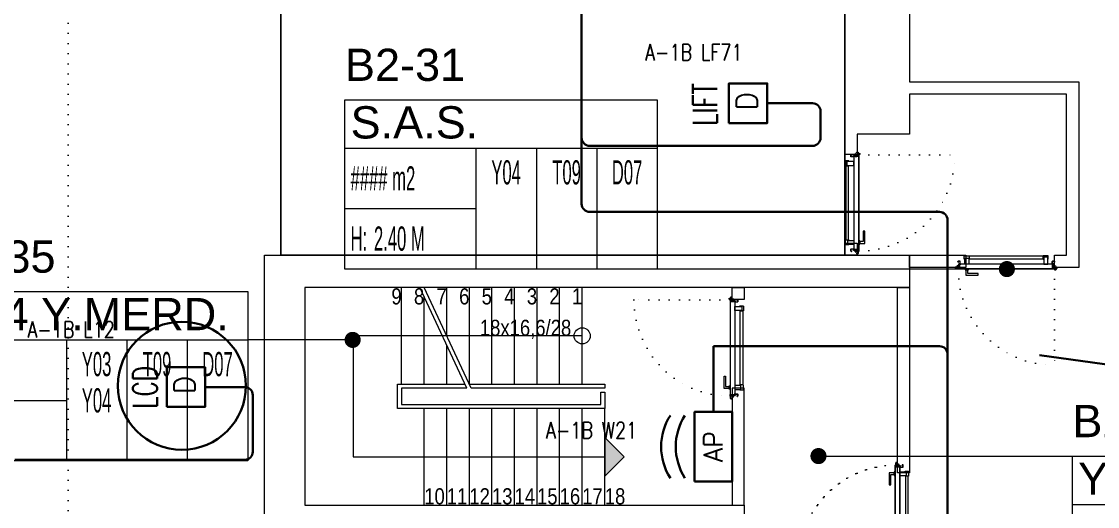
# Model space of a CAD drawing. Header units: metres. Extents: x -13621 to 152406, y -16073 to 22221.
# Drawn here: x 8118 to 9453, y 2168 to 2770 of the extents above; entities that cross this region are included whole.
import ezdxf
from ezdxf.enums import TextEntityAlignment as Align

# ---------------------------------------------------------------- set-up
doc = ezdxf.new("R2010")
doc.units = ezdxf.units.M
doc.header["$LTSCALE"] = 100
doc.header["$MEASUREMENT"] = 0
doc.linetypes.add('DOT2', pattern=[0.125, 0, -0.125])
doc.linetypes.add('HIDDEN', pattern=[0.375, 0.25, -0.125])
doc.layers.get('0').update_dxf_attribs({"color": 9, "lineweight": 9})
for name, color, linetype, lineweight in [('00', 9, 'Continuous', 9), ('01', 9, 'Continuous', 9), ('06D', 9, 'Continuous', 9), ('10', 9, 'Continuous', 9), ('14', 9, 'Continuous', 9), ('19', 9, 'Continuous', 9), ('20', 9, 'DOT2', 9), ('21', 9, 'Continuous', 9), ('21_mahal200', 9, 'Continuous', 9), ('30H', 8, 'Continuous', 9), ('Data  Tavan', 170, 'Continuous', 30), ('E-ACCESS POINT (KABLOSUZ ERİŞİM İÇİN)', 7, 'Continuous', 30), ('E-DAHİLİ DOME KAMERA', 7, 'Continuous', 30), ('E-DAHİLİ KAMERA', 7, 'Continuous', 30), ('E-DATA LCD EKRAN', 7, 'Continuous', 30), ('E-DATA LIFT PRIZI', 7, 'Continuous', 30), ('E-DATA PRİZİ (RJ45)', 7, 'Continuous', 30), ('E-YAZI', 7, 'Continuous', 30)]:
    doc.layers.add(name, color=color, linetype=linetype, lineweight=lineweight)
doc.styles.add('Arial', font='arial.ttf', dxfattribs={"height": 2.5})
doc.styles.add('E-YAZI', font='txttw.shx')
doc.styles.add('MuuM_TEXT-STANDART', font='ARIALN.TTF')
doc.dimstyles.new('MuuM_DIM200', dxfattribs={"dimscale": 20, "dimtxt": 2, "dimasz": 1, "dimexe": 1, "dimexo": 1, "dimgap": 1, "dimtad": 1, "dimdec": 1, "dimrnd": 0.5, "dimdsep": 46, "dimtxsty": 'MuuM_TEXT-STANDART', "dimblk": 'ARCHTICK', "dimcen": 0, "dimdle": 0.15, "dimclrd": 256, "dimclre": 256, "dimclrt": 256, "dimadec": 0, "dimazin": 0, "dimtfac": 5, "dimtdec": 1, "dimtix": 1, "dimtmove": 2, "dimatfit": 3, "dimldrblk": 'DOT', "dimfxl": 3, "dimfxlon": 1, "dimtolj": 1, "dimlwd": -1, "dimlwe": -1, "dimarcsym": 0})

# ---------------------------------------------------------------- blocks, each defined once
blk = doc.blocks.new('E-DATA LCD EKRAN')
at = {"layer": 'E-DATA PRİZİ (RJ45)', "color": 1}
blk.add_line((0, 0), (0, 42), dxfattribs=at)
blk.add_lwpolyline([(-24.6, 89.6), (24.6, 89.6), (24.6, 42), (-24.6, 42)], close=True, dxfattribs=at)
blk.add_circle((1.6, 70.7), 79.4, dxfattribs=at)
at = {"layer": 'E-DATA PRİZİ (RJ45)', "color": 1, "style": 'E-YAZI'}
blk.add_text('D', height=25.6, dxfattribs=at).set_placement((-8.8, 54.6))
at = {"layer": 'E-YAZI', "color": 1, "style": 'E-YAZI', "width": 0.7}
blk.add_text('LCD', height=30, dxfattribs=at).set_placement((-27, 101.6))
blk = doc.blocks.new('*U215')
at = {"layer": 'E-ACCESS POINT (KABLOSUZ ERİŞİM İÇİN)', "color": 4}
blk.add_lwpolyline([(-2.395, 3.237), (2.395, 3.237), (2.395, 0.647), (-2.395, 0.647)], close=True, dxfattribs=at)
at = {"layer": 'E-ACCESS POINT (KABLOSUZ ERİŞİM İÇİN)', "color": 3}
for centre in [(0, 1.555), (0, 0.549)]:
    blk.add_arc(centre, 3.988, 57.1828, 122.8172, dxfattribs=at)
at = {"layer": 'E-ACCESS POINT (KABLOSUZ ERİŞİM İÇİN)', "color": 3, "style": 'E-YAZI'}
blk.add_text('AP', height=1.28, dxfattribs=at).set_placement((-1.054, 1.311))
blk = doc.blocks.new('E-DATA LIFT PRIZI')
at = {"layer": 'E-DATA LIFT PRIZI', "color": 2}
blk.add_line((0, 0), (0, 42), dxfattribs=at)
blk.add_lwpolyline([(-24.6, 89.6), (24.6, 89.6), (24.6, 42), (-24.6, 42)], close=True, dxfattribs=at)
at = {"layer": 'E-DATA LIFT PRIZI', "color": 2, "style": 'E-YAZI', "width": 0.7}
blk.add_text('LIFT', height=30, dxfattribs=at).set_placement((-28, 104.2))
at = {"layer": 'E-DATA LIFT PRIZI', "color": 2, "style": 'E-YAZI'}
blk.add_text('D', height=25.6, dxfattribs=at).set_placement((-8.8, 54.6))
blk = doc.blocks.new('100_DAHİLİ DOME KAMERA')
at = {"layer": 'E-DAHİLİ DOME KAMERA', "color": 4}
for p, q in [((-1.936, 0.715), (-1.936, -0.689)), ((0.82, 0.715), (-1.936, 0.715)), ((0.82, -0.689), (0.82, 0.715)), ((0.82, 0.294), (2.131, 0.668)), ((2.131, 0.668), (2.131, -0.643)), ((0.82, -0.268), (2.131, -0.643)), ((-1.936, -0.689), (0.82, -0.689))]:
    blk.add_line(p, q, dxfattribs=at)
at = {"layer": 'E-DAHİLİ DOME KAMERA', "color": 4, "linetype": 'Continuous'}
blk.add_circle((0, 0), 2.566, dxfattribs=at)
at = {"layer": 'E-DAHİLİ KAMERA', "color": 4}
for q in [(13.416, 6.264), (13.416, -6.264)]:
    blk.add_line((2.566, 0), q, dxfattribs=at)
blk = doc.blocks.new('2.bod.sitatik')
at = {"layer": '01'}
blk.add_lwpolyline([(8420, -6500), (8420, -6500), (8420, -6460), (8420, -6150), (9220, -6150), (9220, -6190), (8470, -6190), (8470, -6460), (9015, -6460), (9015, -6545), (9220, -6545), (9220, -6585), (8975, -6585), (8975, -6500), (8470, -6500), (8470, -6585), (8420, -6585), (8420, -6500)], dxfattribs=at)
blk = doc.blocks.new('p-işyeri')
at = {"color": 0, "const_width": 2}
blk.add_lwpolyline([(200, 0), (200, 700), (-200, 700), (-200, 0)], close=True, dxfattribs=at)
blk = doc.blocks.new('*U19')
at = {"ltscale": 15}
for p, q in [((-25, 1), (-26, 0)), ((-25, -1), (-26, 0)), ((-23, 1), (-25, 1)), ((-23, 1), (-23, -2)), ((-21, -3), (-18, 3)), ((-21, -3), (-18, 3)), ((-20, -3), (-17, 3)), ((-20, -3), (-16, 3)), ((-18, -3), (-15, 3)), ((-18, -3), (-15, 3)), ((-18, 1), (-18, 2)), ((-17, -3), (-14, 3)), ((-17, -3), (-13, 3)), ((-17, 1), (-17, 2)), ((-15, -3), (-12, 3)), ((-15, -3), (-12, 3)), ((-15, 1), (-15, 2)), ((-14, -3), (-11, 3)), ((-14, -3), (-10, 3)), ((-14, 1), (-14, 2)), ((-12, -3), (-9, 3)), ((-12, -3), (-9, 3)), ((-12, 1), (-12, 2)), ((-11, -3), (-8, 3)), ((-11, -3), (-7, 3)), ((-11, 1), (-11, 2)), ((-9, -3), (-6, 3)), ((-9, -3), (-6, 3)), ((-9, 1), (-9, 2)), ((-8, -3), (-4, 3)), ((-8, -3), (-5, 3)), ((-8, 1), (-8, 2)), ((-6, -3), (-3, 3)), ((-6, -3), (-3, 3)), ((-6, 1), (-6, 2)), ((-5, -3), (-1, 3)), ((-5, -3), (-2, 3)), ((-5, 1), (-5, 2)), ((-3, 1), (-3, 2)), ((0, 4), (-2, 1)), ((-2, 1), (-2, 2)), ((0, 0), (-1, 0)), ((-25, -1), (-23, -2)), ((-9, -2), (-23, -2)), ((-21, -3), (-21, -2)), ((-20, -3), (-19, -2)), ((-20, -2), (-19, -2)), ((-19, -2), (-18, -2)), ((-18, -3), (-18, -2)), ((-17, -3), (-16, -2)), ((-17, -2), (-16, -2)), ((-16, -2), (-15, -2)), ((-15, -3), (-15, -2)), ((-14, -3), (-13, -2)), ((-14, -2), (-13, -2)), ((-13, -2), (-12, -2)), ((-12, -3), (-12, -2)), ((-11, -3), (-10, -2)), ((-11, -2), (-10, -2)), ((-10, -2), (-9, -2)), ((-9, -3), (-9, -2)), ((-8, -2), (-7, -2)), ((-8, -3), (-7, -2)), ((-7, -2), (-6, -2)), ((-6, -3), (-6, -2)), ((-5, -2), (-4, -2)), ((-5, -3), (-4, -2)), ((-4, -2), (-2, -2)), ((0, -4), (-2, -2)), ((0, 0), (-1, 0))]:
    blk.add_line(p, q, dxfattribs=at)
for p, q in [((-7, 1), (-23, 1)), ((-17, 1), (-19, 1)), ((-16, 1), (-17, 1)), ((-14, 1), (-16, 1)), ((-13, 1), (-14, 1)), ((-11, 1), (-13, 1)), ((-10, 1), (-11, 1)), ((-8, 1), (-10, 1)), ((-7, 1), (-8, 1)), ((-5, 1), (-7, 1)), ((-4, 1), (-5, 1)), ((-2, 1), (-4, 1)), ((-2, 1), (-2, 1)), ((0, 0), (0, 4)), ((-2, -2), (-2, -2)), ((0, 0), (0, -4))]:
    blk.add_line(p, q)
for centre, radius, start, end in [((-26, 4), 3.92, 274.361, 322.1025), ((-26, -4), 3.92, 37.8975, 85.639), ((-18, 3), 0.0971, 330.3204, 150.3204), ((-17, 3), 0.0971, 330.3204, 150.3204), ((-15, 3), 0.0971, 330.3204, 150.3204), ((-14, 3), 0.0971, 330.3204, 150.3204), ((-12, 3), 0.0971, 330.3204, 150.3204), ((-11, 3), 0.0971, 330.3204, 150.3204), ((-9, 3), 0.0971, 330.3204, 150.3204), ((-8, 3), 0.0971, 330.3204, 150.3204), ((-6, 3), 0.0971, 330.3204, 150.3204), ((-5, 3), 0.0971, 330.3204, 150.3204), ((-3, 3), 0.0971, 330.3204, 150.3204), ((-2, 3), 0.0971, 330.3204, 150.3204), ((-1, 0), 0.486, 90, 270), ((0, 4), 0.25, 0, 150.0864), ((-21, -3), 0.0971, 150.3204, 330.3204), ((-20, -3), 0.0971, 150.3204, 330.3204), ((-18, -3), 0.0971, 150.3204, 330.3204), ((-17, -3), 0.0971, 150.3204, 330.3204), ((-15, -3), 0.0971, 150.3204, 330.3204), ((-14, -3), 0.0971, 150.3204, 330.3204), ((-12, -3), 0.0971, 150.3204, 330.3204), ((-11, -3), 0.0971, 150.3204, 330.3204), ((-9, -3), 0.0971, 150.3204, 330.3204), ((-8, -3), 0.0971, 150.3204, 330.3204), ((-6, -3), 0.0971, 150.3204, 330.3204), ((-5, -3), 0.0971, 150.3204, 330.3204), ((0, -4), 0.25, 209.9136, 0)]:
    blk.add_arc(centre, radius, start, end, dxfattribs=at)
blk = doc.blocks.new('conta')
at = {"ltscale": 10}
for p, q in [((-2649.9, 5345.5), (-2649.8, 5345.6)), ((-2649.9, 5344.5), (-2649.8, 5344.3)), ((-2649.8, 5344.3), (-2649.7, 5344.3)), ((-2649.7, 5345.4), (-2649.3, 5345.4)), ((-2649.2, 5345.4), (-2649.1, 5345.5)), ((-2649, 5344), (-2648.8, 5343.8)), ((-2648.9, 5344.1), (-2648.7, 5343.9)), ((-2648.8, 5345.1), (-2648.6, 5345.3)), ((-2648.8, 5344.9), (-2648.6, 5345.2)), ((-2648.7, 5343.8), (-2648.7, 5343.8)), ((-2648.6, 5345.3), (-2648.6, 5345.3))]:
    blk.add_line(p, q, dxfattribs=at)
for centre, radius, start, end in [((-2649.8, 5345.5), 0.05, 140.6345, 188.9372), ((-2653, 5345), 3.19, 350.4674, 8.9372), ((-2649.9, 5344.5), 0.02, 170.4674, 213.7451), ((-2649.7, 5345.6), 0.0696, 22.2428, 159.258), ((-2650.9, 5345), 1.24, 340.3382, 16.7772), ((-2649.7, 5344.6), 0.03, 160.3382, 273.2666), ((-2649.7, 5345.4), 0.03, 90, 196.7772), ((-2649.6, 5341.5), 3.01, 80.4362, 93.2666), ((-2649.3, 5345.5), 0.05, 270, 303.0062), ((-2649.2, 5344.1), 0.231, 353.9571, 81.9004), ((-2649.1, 5345.5), 0.03, 4.7972, 123.0062), ((-2649.1, 5344.5), 0.03, 260.4362, 338.7066), ((-2651.2, 5344.8), 2.33, 7.5897, 18.7951), ((-2649, 5345.6), 0.05, 18.7951, 42.1429), ((-2650.2, 5345), 1.27, 338.7066, 23.0418), ((-2648.9, 5344.1), 0.1, 173.9571, 217.2653), ((-2648.8, 5345.1), 0.05, 187.5897, 322.7347), ((-2658.2, 5345.2), 9.36, 353.6857, 357.8537), ((-2648.8, 5344.2), 0.1, 173.6857, 217.2653), ((-2648.8, 5344.8), 0.05, 142.7347, 180.2669), ((-2648.7, 5343.8), 0.05, 217.2653, 307.2653), ((-2648.7, 5343.8), 0.05, 307.2653, 37.2653), ((-2648.6, 5345.3), 0.05, 52.7347, 142.7347), ((-2648.6, 5345.3), 0.05, 322.7347, 52.7347)]:
    blk.add_arc(centre, radius, start, end, dxfattribs=at)
for points, knots in [([(-2649, 5345.6), (-2649, 5345.6), (-2649.1, 5345.7), (-2649.2, 5345.4), (-2649.3, 5345.7), (-2649.4, 5345.5), (-2649.5, 5345.7), (-2649.6, 5345.5), (-2649.7, 5345.6), (-2649.7, 5345.6)], [0.0086373, 0.0086373, 0.0086373, 0.0086373, 0.1097304, 0.3133405, 0.4430081, 0.5658764, 0.7165186, 0.8527974, 0.9648495, 0.9648495, 0.9648495, 0.9648495]), ([(-2649.7, 5344.3), (-2649.7, 5344.3), (-2649.7, 5344.5), (-2649.6, 5344.3), (-2649.3, 5344.4), (-2649.2, 5344.4), (-2649.2, 5344.4)], [0, 0, 0, 0, 0.1008757, 0.3841126, 0.5436166, 0.6906785, 0.6906785, 0.6906785, 0.6906785])]:
    blk.add_open_spline(points, degree=3, knots=knots, dxfattribs=at)
blk = doc.blocks.new('p-yn_sackasa')
at = {"layer": '10', "linetype": 'Continuous'}
for p, q in [((-2.2, 0), (-2.2, -0.2)), ((0, 6.9), (0, 6.2)), ((0, 6.2), (0, 6.9)), ((0.1, 6.9), (0.1, 6.2)), ((0.2, 6.9), (0.2, 6.2)), ((2.7, 7.2), (0.3, 7.2)), ((2.7, 7.2), (0.3, 7.2)), ((2.7, 7), (0.3, 7)), ((0.3, 7), (2.7, 7)), ((0.3, 6.1), (0.8, 6.1)), ((0.7, 6), (0.3, 6)), ((0.3, 5.9), (0.7, 5.9)), ((0.8, 5.9), (0.3, 5.9)), ((0.7, 5.9), (0.7, 6)), ((0.7, -0.7), (0.7, 2.3)), ((0.7, -0.7), (0.7, 2.3)), ((0.8, 5.9), (0.8, 6.1)), ((0.8, -0.7), (0.8, 2.3)), ((0.8, -0.7), (0.8, 2.3)), ((0.9, 2.3), (1, 2.3)), ((0.9, 2.3), (0.9, 2.3)), ((1, 2.5), (1, 2.4)), ((1, 2.5), (1, 2.5)), ((1.1, 2.5), (1.1, 3.7)), ((1.1, 2.5), (1.1, 3.7)), ((1.3, 3.7), (1.3, 2.5)), ((1.3, 2.5), (1.3, 3.7)), ((2.5, 4), (1.4, 4)), ((1.4, 4), (2.5, 4)), ((1.4, 3.8), (2.5, 3.8)), ((2.5, 3.8), (1.4, 3.8)), ((2.5, 3.4), (2.6, 3.7)), ((2.6, 3.7), (2.5, 3.4)), ((2.7, 3.6), (2.6, 3.3)), ((2.7, 3.6), (2.6, 3.3)), ((2.8, 3.3), (2.8, 6.9)), ((2.8, 3.3), (2.8, 6.9)), ((2.9, 3.3), (2.9, 6.9)), ((2.9, 3.3), (2.9, 6.9)), ((-2.9, -1.7), (-2.9, -0.3)), ((-2.9, -0.3), (-2.9, -1.7)), ((-2.8, -0.3), (-2.8, -1.7)), ((-2.8, -0.3), (-2.8, -1.7)), ((-2.2, 0), (-2.7, 0)), ((-2.2, 0), (-2.7, 0)), ((-2.2, -0.1), (-2.7, -0.1)), ((-2.2, -0.2), (-2.7, -0.2)), ((1, -1.8), (-2.7, -1.8)), ((1, -1.9), (-2.7, -1.9)), ((-2.7, -2), (1, -2)), ((1, -2), (-2.7, -2)), ((-2.2, -0.1), (-2.2, 0)), ((0.9, -0.8), (1, -0.8)), ((0.9, -0.8), (0.9, -0.8)), ((1, -0.9), (1, -0.9)), ((1, -0.9), (1, -0.9)), ((1.1, -1), (1.1, -1.7)), ((1.1, -1), (1.1, -1.7)), ((1.3, -1), (1.3, -1.7)), ((1.3, -1), (1.3, -1.7))]:
    blk.add_line(p, q, dxfattribs=at)
for points in [[(0.1, 2.1), (0.7, 2.1), (0.7, -0.5), (0.1, -0.5)], [(0.1, 2.1), (0.4, 2.1), (0.4, -0.5), (0.1, -0.5)]]:
    blk.add_lwpolyline(points, close=True, dxfattribs=at)
for centre, radius, start, end in [((0.3, 6.9), 0.249, 90, 180), ((0.3, 6.9), 0.261, 90, 180), ((0.3, 6.2), 0.249, 181.345, 271.3502), ((0.3, 6.2), 0.261, 180, 270), ((0.3, 6.9), 0.122, 90, 180), ((0.3, 6.2), 0.122, 180, 270), ((0.3, 6.9), 0.11, 90, 180), ((0.3, 6.2), 0.11, 180, 270), ((0.9, 2.3), 0.206, 63.2169, 180), ((0.9, 2.3), 0.219, 63.2153, 180), ((0.9, 2.3), 0.0801, 63.215, 180), ((0.9, 2.3), 0.0674, 63.2144, 180), ((1, 2.5), 0.219, 243.2148, 0), ((1, 2.5), 0.0801, 243.2203, 0), ((1, 2.5), 0.206, 243.2197, 0), ((1, 2.5), 0.0674, 243.2129, 0), ((1.4, 3.7), 0.24, 90, 180), ((1.4, 3.7), 0.253, 90, 180), ((1.4, 3.7), 0.114, 90, 180), ((1.4, 3.7), 0.101, 90, 180), ((2.5, 3.7), 0.249, 342.8613, 90), ((2.5, 3.7), 0.261, 342.8602, 90), ((2.5, 3.7), 0.122, 342.8607, 90), ((2.5, 3.7), 0.11, 342.8621, 90), ((2.7, 3.3), 0.232, 162.8601, 0), ((2.7, 3.3), 0.219, 162.8613, 0), ((2.7, 3.3), 0.0927, 162.8605, 0), ((2.7, 3.3), 0.0801, 162.8624, 0), ((2.7, 6.9), 0.249, 0, 90), ((2.7, 6.9), 0.261, 0, 90), ((2.7, 6.9), 0.122, 0, 90), ((2.7, 6.9), 0.11, 0, 90), ((-2.7, -0.3), 0.24, 90, 180), ((-2.7, -0.3), 0.253, 90, 180), ((-2.7, -1.7), 0.24, 180, 270), ((-2.7, -1.7), 0.253, 180, 270), ((-2.7, -0.3), 0.114, 90, 180), ((-2.7, -0.3), 0.101, 90, 180), ((-2.7, -1.7), 0.114, 180, 270), ((-2.7, -1.7), 0.101, 180, 270), ((0.9, -0.7), 0.206, 180, 296.7851), ((0.9, -0.7), 0.219, 180, 296.785), ((0.9, -0.7), 0.0674, 180, 180.5245), ((0.9, -0.7), 0.0801, 180, 296.785), ((0.9, -0.7), 0.0674, 180, 296.7871), ((1, -1), 0.219, 0, 116.7854), ((1, -1), 0.206, 0, 116.7836), ((1, -1), 0.0801, 0, 116.7811), ((1, -1), 0.0674, 0, 116.7871), ((1, -1.7), 0.114, 270, 0), ((1, -1.7), 0.24, 270, 0), ((1, -1.7), 0.101, 270, 0), ((1, -1.7), 0.253, 270, 0)]:
    blk.add_arc(centre, radius, start, end, dxfattribs=at)
at = {"layer": '10', "xscale": 0.0842696629213483, "yscale": 0.0842696629213483, "zscale": 0.0842696629213483}
blk.add_blockref('*U19', (1, 1.3), dxfattribs=at)
at = {"layer": '14', "xscale": -0.7887640449438696, "yscale": 0.7887640449438696, "zscale": 0.7887640449438204, "rotation": 90}
blk.add_blockref('conta', (4217.8, -2086.4), dxfattribs=at)
blk = doc.blocks.new('*U401')
at = {"layer": '06D'}
for points in [[(8.5, 9.6), (7.9, 9.6), (7.9, 13.6, -0.414214), (8.2, 13.9), (13.7, 13.9, -0.414214), (14.1, 13.6), (14.1, 9.6), (13.5, 9.6)], [(111.5, 9.6), (112.1, 9.6), (112.1, 13.6, 0.414214), (111.7, 13.9), (106.2, 13.9, 0.414214), (105.9, 13.6), (105.9, 9.6), (106.5, 9.6)]]:
    blk.add_lwpolyline(points, format="xyb", dxfattribs=at)
for points in [[(8.5, 10.9), (13.5, 10.9), (13.5, 3.4), (8.5, 3.4)], [(105.9, 13.3), (14.1, 13.3), (14.1, 10.2), (105.9, 10.2)], [(111.5, 12.1), (106.5, 12.1), (106.5, 3.4), (111.5, 3.4)]]:
    blk.add_lwpolyline(points, close=True, dxfattribs=at)
for points in [[(8.8, -2.6), (8.8, -3.8), (13.2, -3.8), (13.2, -2.6), (8.8, -2.6)], [(9.9, -3.8), (9.9, -10.1), (24.9, -10.1), (24.9, -8.2), (12.1, -8.2), (12.1, -8.2), (12.1, -3.8), (9.9, -3.8)]]:
    blk.add_lwpolyline(points, dxfattribs=at)
at = {"layer": '10', "ltscale": 10}
for p, q in [((1, 0.7), (2, 1.3)), ((1, 0.7), (2, 1.3)), ((2, 0.3), (1, 0.3)), ((2, 0.3), (1, 0.3)), ((2, 0.1), (1, 0.1)), ((2, 0.1), (1, 0.1)), ((2, 1.8), (2, 1.3)), ((2.3, 1.8), (2, 1.8)), ((2, 1.8), (2, 1.3)), ((2.3, 1.8), (2, 1.8)), ((2, 1.3), (2, -0.2)), ((2, 1.3), (2, -0.2)), ((2.3, -2.2), (2.3, 3.3)), ((2.3, 1.3), (2.3, 1.8)), ((2.3, 1.3), (2.3, 1.8)), ((2.3, -0.2), (2.3, 1.3)), ((2.3, -0.2), (2.3, 1.3)), ((117.6, 3.4), (2.4, 3.4)), ((2.4, -2.3), (2.4, 3.2)), ((117.5, 3.3), (2.5, 3.3)), ((117.5, -2.3), (117.5, 3.2)), ((117.7, -2.2), (117.7, 3.3)), ((117.7, 1.8), (117.7, 0.3)), ((118, 1.8), (117.7, 1.8)), ((117.7, 0.3), (117.7, -0.2)), ((118, 0.3), (118, 1.8)), ((118, 1.5), (119, 1.5)), ((118, 1.3), (119, 1.3)), ((119, 0.9), (118, 0.3)), ((118, -0.2), (118, 0.3)), ((0.3, -2.5), (0.3, -2.3)), ((0.4, -2.2), (2.2, -2.2)), ((0.4, -2.4), (0.4, -2.4)), ((119.6, -2.6), (0.4, -2.6)), ((119.5, -2.4), (0.5, -2.4)), ((0.5, -2.4), (2.3, -2.4)), ((2, -0.2), (2.3, -0.2)), ((2, -0.2), (2.3, -0.2)), ((119.5, -2.4), (117.6, -2.4)), ((117.7, -0.2), (118, -0.2)), ((119.6, -2.2), (117.7, -2.2)), ((119.5, -2.4), (119.5, -2.4)), ((119.7, -2.5), (119.7, -2.3)), ((120.8, -2), (120.8, -2.4)), ((120.8, -2), (120.8, -2.4)), ((121.1, -2), (121.1, -2.4)), ((121.1, -2), (121.1, -2.4)), ((121.2, -2.2), (121.1, -2.2)), ((121.2, -2.2), (121.1, -2.2)), ((121.2, -2.2), (121.2, -2.3)), ((121.2, -2.2), (121.2, -2.3)), ((121.6, -2.7), (121.7, -2.6)), ((121.6, -2.7), (121.7, -2.6))]:
    blk.add_line(p, q, dxfattribs=at)
blk.add_circle((120.9, -3.3), 0.843, dxfattribs=at)
blk.add_circle((120.9, -3.3), 0.843, dxfattribs=at)
for centre, radius, start, end in [((2.4, 3.3), 0.141, 104.9271, 165.0729), ((117.5, 3.2), 0.05, 0, 90), ((117.6, 3.3), 0.1, 0, 90), ((0.4, -2.3), 0.1, 90, 180), ((0.4, -2.5), 0.1, 180, 270), ((0.5, -2.4), 0.005, 180, 270), ((0.5, -2.4), 0.005, 90, 180), ((2.2, -2.2), 0.05, 270, 0), ((2.3, -2.3), 0.1, 270, 0), ((117.6, -2.3), 0.1, 180, 270), ((117.7, -2.2), 0.05, 180, 270), ((119.5, -2.4), 0.005, 270, 360), ((119.5, -2.4), 0.005, 0, 90), ((119.6, -2.3), 0.1, 0, 90), ((119.6, -2.5), 0.1, 270, 0), ((120.4, -2.3), 0.302, 285.5524, 60.0315), ((120.4, -2.3), 0.302, 285.5524, 60.0315), ((120.4, -2.3), 0.428, 336.352, 37.621), ((120.4, -2.3), 0.428, 336.352, 37.621), ((120.9, -3.3), 1.01, 39.4092, 74.2861), ((120.9, -3.3), 1.01, 39.4092, 74.2861)]:
    blk.add_arc(centre, radius, start, end, dxfattribs=at)
at = {"layer": '20'}
blk.add_lwpolyline([(119.7, -2.4), (119.7, -121.8, -0.414214), (0.3, -2.4, 1)], format="xyb", dxfattribs=at)
blk.add_blockref('p-yn_sackasa', (0, 0))
at = {"xscale": -1}
blk.add_blockref('p-yn_sackasa', (120, 0), dxfattribs=at)
blk = doc.blocks.new('*U378')
at = {"layer": '06D'}
for points in [[(8.8, 3.5), (8.8, 4.8), (13.2, 4.8), (13.2, 3.5), (8.8, 3.5)], [(9.9, 4.8), (9.9, 11), (24.9, 11), (24.9, 9.1), (12.1, 9.1), (12.1, 9.1), (12.1, 4.8), (9.9, 4.8)]]:
    blk.add_lwpolyline(points, dxfattribs=at)
for points in [[(8.5, -8.6), (7.9, -8.6), (7.9, -12.6, 0.414214), (8.2, -13), (13.7, -13, 0.414214), (14.1, -12.6), (14.1, -8.6), (13.5, -8.6)], [(111.5, -8.6), (112.1, -8.6), (112.1, -12.6, -0.414214), (111.7, -13), (106.2, -13, -0.414214), (105.9, -12.6), (105.9, -8.6), (106.5, -8.6)]]:
    blk.add_lwpolyline(points, format="xyb", dxfattribs=at)
for points in [[(8.5, -10), (13.5, -10), (13.5, -2.5), (8.5, -2.5)], [(105.9, -12.4), (14.1, -12.4), (14.1, -9.2), (105.9, -9.2)], [(111.5, -11.1), (106.5, -11.1), (106.5, -2.5), (111.5, -2.5)]]:
    blk.add_lwpolyline(points, close=True, dxfattribs=at)
at = {"layer": '10', "ltscale": 10}
for p, q in [((0.3, 3.4), (0.3, 3.3)), ((119.6, 3.5), (0.4, 3.5)), ((0.4, 3.4), (0.4, 3.3)), ((0.4, 3.2), (2.2, 3.2)), ((119.5, 3.4), (0.5, 3.4)), ((0.5, 3.3), (2.3, 3.3)), ((2, 0.9), (1, 0.9)), ((2, 0.9), (1, 0.9)), ((2, 0.7), (1, 0.7)), ((2, 0.7), (1, 0.7)), ((1, 0.3), (2, -0.4)), ((1, 0.3), (2, -0.4)), ((2, -0.4), (2, 1.1)), ((2, 1.1), (2.3, 1.1)), ((2, -0.4), (2, 1.1)), ((2, 1.1), (2.3, 1.1)), ((2.3, 3.1), (2.3, -2.4)), ((2.3, 1.1), (2.3, -0.4)), ((2.3, 1.1), (2.3, -0.4)), ((2.4, 3.2), (2.4, -2.3)), ((117.5, 3.2), (117.5, -2.3)), ((119.5, 3.3), (117.6, 3.3)), ((119.6, 3.2), (117.7, 3.2)), ((117.7, 3.1), (117.7, -2.4)), ((117.7, 1.1), (118, 1.1)), ((117.7, 0.7), (117.7, 1.1)), ((117.7, -0.8), (117.7, 0.7)), ((118, 1.1), (118, 0.7)), ((118, 0.7), (118, -0.8)), ((119, 0), (118, 0.7)), ((119.5, 3.4), (119.5, 3.3)), ((119.7, 3.4), (119.7, 3.3)), ((120.8, 3), (120.8, 3.4)), ((120.8, 3), (120.8, 3.4)), ((121.1, 3), (121.1, 3.4)), ((121.1, 3), (121.1, 3.4)), ((121.2, 3.1), (121.1, 3.1)), ((121.2, 3.1), (121.1, 3.1)), ((121.2, 3.1), (121.2, 3.2)), ((121.2, 3.1), (121.2, 3.2)), ((121.6, 3.7), (121.7, 3.6)), ((121.6, 3.7), (121.7, 3.6)), ((2, -0.8), (2, -0.4)), ((2, -0.8), (2, -0.4)), ((2.3, -0.8), (2, -0.8)), ((2.3, -0.8), (2, -0.8)), ((2.3, -0.4), (2.3, -0.8)), ((2.3, -0.4), (2.3, -0.8)), ((117.6, -2.5), (2.4, -2.5)), ((117.5, -2.3), (2.5, -2.3)), ((118, -0.8), (117.7, -0.8)), ((118, -0.4), (119, -0.4)), ((118, -0.6), (119, -0.6))]:
    blk.add_line(p, q, dxfattribs=at)
blk.add_circle((120.9, 4.2), 0.843, dxfattribs=at)
blk.add_circle((120.9, 4.2), 0.843, dxfattribs=at)
for centre, radius, start, end in [((0.4, 3.4), 0.1, 90, 180), ((0.4, 3.3), 0.1, 180, 270), ((0.5, 3.4), 0.005, 90, 180), ((0.5, 3.3), 0.005, 180, 270), ((2.2, 3.1), 0.05, 0, 90), ((2.3, 3.2), 0.1, 0, 90), ((117.6, 3.2), 0.1, 90, 180), ((117.7, 3.1), 0.05, 90, 180), ((119.5, 3.4), 0.005, 0, 90), ((119.5, 3.3), 0.005, 270, 0), ((119.6, 3.4), 0.1, 0, 90), ((119.6, 3.3), 0.1, 270, 0), ((120.4, 3.2), 0.302, 299.9685, 74.4476), ((120.4, 3.2), 0.302, 299.9685, 74.4476), ((120.4, 3.2), 0.428, 322.379, 23.648), ((120.4, 3.2), 0.428, 322.379, 23.648), ((120.9, 4.2), 1.01, 285.7139, 320.5908), ((120.9, 4.2), 1.01, 285.7139, 320.5908), ((2.4, -2.3), 0.141, 194.9271, 255.0729), ((117.5, -2.3), 0.05, 270, 0), ((117.6, -2.4), 0.1, 270, 0)]:
    blk.add_arc(centre, radius, start, end, dxfattribs=at)
at = {"layer": '20'}
blk.add_lwpolyline([(119.7, 3.4), (119.7, 122.8, 0.414214), (0.3, 3.4, -1)], format="xyb", dxfattribs=at)
at = {"xscale": -1, "rotation": 180}
blk.add_blockref('p-yn_sackasa', (0, 1), dxfattribs=at)
at = {"rotation": 180}
blk.add_blockref('p-yn_sackasa', (120, 1), dxfattribs=at)
blk = doc.blocks.new('*U403')
at = {"layer": '06D'}
for points in [[(110.1, 4.8), (110.1, 11), (95.1, 11), (95.1, 9.1), (107.9, 9.1), (107.9, 9.1), (107.9, 4.8), (110.1, 4.8)], [(111.2, 3.5), (111.2, 4.8), (106.8, 4.8), (106.8, 3.5), (111.2, 3.5)]]:
    blk.add_lwpolyline(points, dxfattribs=at)
for points in [[(8.5, -8.6), (7.9, -8.6), (7.9, -12.6, 0.414214), (8.2, -13), (13.7, -13, 0.414214), (14.1, -12.6), (14.1, -8.6), (13.5, -8.6)], [(111.5, -8.6), (112.1, -8.6), (112.1, -12.6, -0.414214), (111.7, -13), (106.2, -13, -0.414214), (105.9, -12.6), (105.9, -8.6), (106.5, -8.6)]]:
    blk.add_lwpolyline(points, format="xyb", dxfattribs=at)
for points in [[(8.5, -11.1), (13.5, -11.1), (13.5, -2.5), (8.5, -2.5)], [(14.1, -12.4), (105.9, -12.4), (105.9, -9.2), (14.1, -9.2)], [(111.5, -10), (106.5, -10), (106.5, -2.5), (111.5, -2.5)]]:
    blk.add_lwpolyline(points, close=True, dxfattribs=at)
at = {"layer": '10', "ltscale": 10}
for p, q in [((-1.6, 3.7), (-1.7, 3.6)), ((-1.6, 3.7), (-1.7, 3.6)), ((-1.2, 3.1), (-1.2, 3.2)), ((-1.2, 3.1), (-1.2, 3.2)), ((-1.2, 3.1), (-1.1, 3.1)), ((-1.2, 3.1), (-1.1, 3.1)), ((-1.1, 3), (-1.1, 3.4)), ((-1.1, 3), (-1.1, 3.4)), ((-0.8, 3), (-0.8, 3.4)), ((-0.8, 3), (-0.8, 3.4)), ((0.3, 3.4), (0.3, 3.3)), ((0.4, 3.5), (119.6, 3.5)), ((0.4, 3.4), (0.4, 3.3)), ((0.4, 3.2), (2.2, 3.2)), ((0.5, 3.4), (119.5, 3.4)), ((0.5, 3.3), (2.3, 3.3)), ((1, 0), (2, 0.7)), ((2, 1.1), (2, 0.7)), ((2.3, 1.1), (2, 1.1)), ((2, 0.7), (2, -0.8)), ((2.3, 3.1), (2.3, -2.4)), ((2.3, 0.7), (2.3, 1.1)), ((2.3, -0.8), (2.3, 0.7)), ((2.4, 3.2), (2.4, -2.3)), ((117.5, 3.2), (117.5, -2.3)), ((119.5, 3.3), (117.6, 3.3)), ((119.6, 3.2), (117.7, 3.2)), ((117.7, 3.1), (117.7, -2.4)), ((117.7, 1.1), (117.7, -0.4)), ((118, 1.1), (117.7, 1.1)), ((117.7, 1.1), (117.7, -0.4)), ((118, 1.1), (117.7, 1.1)), ((118, -0.4), (118, 1.1)), ((118, -0.4), (118, 1.1)), ((118, 0.9), (119, 0.9)), ((118, 0.9), (119, 0.9)), ((118, 0.7), (119, 0.7)), ((118, 0.7), (119, 0.7)), ((119, 0.3), (118, -0.4)), ((119, 0.3), (118, -0.4)), ((119.5, 3.4), (119.5, 3.3)), ((119.7, 3.4), (119.7, 3.3)), ((2, -0.4), (1, -0.4)), ((2, -0.6), (1, -0.6)), ((2, -0.8), (2.3, -0.8)), ((2.4, -2.5), (117.6, -2.5)), ((2.5, -2.3), (117.5, -2.3)), ((117.7, -0.4), (117.7, -0.8)), ((117.7, -0.4), (117.7, -0.8)), ((117.7, -0.8), (118, -0.8)), ((117.7, -0.8), (118, -0.8)), ((118, -0.8), (118, -0.4)), ((118, -0.8), (118, -0.4))]:
    blk.add_line(p, q, dxfattribs=at)
blk.add_circle((-0.9, 4.2), 0.843, dxfattribs=at)
blk.add_circle((-0.9, 4.2), 0.843, dxfattribs=at)
for centre, radius, start, end in [((-0.9, 4.2), 1.01, 219.4092, 254.2861), ((-0.9, 4.2), 1.01, 219.4092, 254.2861), ((-0.4, 3.2), 0.428, 156.352, 217.621), ((-0.4, 3.2), 0.428, 156.352, 217.621), ((-0.4, 3.2), 0.302, 105.5524, 240.0315), ((-0.4, 3.2), 0.302, 105.5524, 240.0315), ((0.4, 3.4), 0.1, 90, 180), ((0.4, 3.3), 0.1, 180, 270), ((0.5, 3.4), 0.005, 90, 180), ((0.5, 3.3), 0.005, 180, 270), ((2.2, 3.1), 0.05, 0, 90), ((2.3, 3.2), 0.1, 0, 90), ((117.6, 3.2), 0.1, 90, 180), ((117.7, 3.1), 0.05, 90, 180), ((119.5, 3.4), 0.005, 0, 90), ((119.5, 3.3), 0.005, 270, 0), ((119.6, 3.4), 0.1, 0, 90), ((119.6, 3.3), 0.1, 270, 0), ((2.4, -2.4), 0.1, 180, 270), ((2.5, -2.3), 0.05, 180, 270), ((117.6, -2.3), 0.141, 284.9271, 345.0729)]:
    blk.add_arc(centre, radius, start, end, dxfattribs=at)
at = {"layer": '20'}
blk.add_lwpolyline([(0.3, 3.4), (0.3, 122.8, -0.414214), (119.7, 3.4, 1)], format="xyb", dxfattribs=at)
at = {"xscale": -1, "rotation": 180}
blk.add_blockref('p-yn_sackasa', (0, 1), dxfattribs=at)
at = {"rotation": 180}
blk.add_blockref('p-yn_sackasa', (120, 1), dxfattribs=at)
blk = doc.blocks.new('p-M01-M02_merdiven-1050')
at = {"layer": '19'}
h = blk.add_hatch(color=256, dxfattribs=at)
h.dxf.hatch_style = 1
edge = h.paths.add_edge_path()
edge.add_arc((210, -344), 10, 270, 630)
h = blk.add_hatch(color=256, dxfattribs=at)
h.dxf.hatch_style = 1
h.paths.add_polyline_path([(84, -372), (36, -372), (60, -396)])
at = {"layer": '19', "linetype": 'Continuous'}
for points in [[(210, -344), (210, -120), (210, -60), (60, -60), (60, -372)], [(145, -200.7), (145, -120), (125, -120), (125, -120), (125, -367), (140, -367), (140, -372), (120, -372), (120, -367), (120, -115), (120, -115), (150, -115), (150, -198.4)], [(150, -120), (270, -120)], [(145, -200.7), (270, -142.4)], [(0, -148), (120, -148)], [(145, -206.3), (270, -148)], [(150, -148), (258, -148)], [(0, -176), (120, -176)], [(150, -176), (198, -176)], [(210, -176), (270, -176)], [(0, -204), (120, -204)], [(150, -204), (270, -204)], [(0, -232), (120, -232)], [(150, -232), (270, -232)], [(0, -260), (120, -260)], [(150, -260), (270, -260)], [(0, -288), (120, -288)], [(150, -288), (270, -288)], [(0, -316), (120, -316)], [(150, -316), (270, -316)], [(0, -344), (120, -344)], [(150, -344), (270, -344)], [(0, -372), (120, -372)]]:
    blk.add_lwpolyline(points, dxfattribs=at)
at = {"layer": '19'}
for points in [[(145, -206.3), (270, -148)], [(150, -204), (150, -372), (150, -372), (145, -372), (145, -372), (145, -206.3)]]:
    blk.add_lwpolyline(points, dxfattribs=at)
blk.add_lwpolyline([(84, -372), (36, -372), (60, -396)], close=True, dxfattribs=at)
blk.add_circle((210, -344), 10, dxfattribs=at)
blk = doc.blocks.new('p-m04 formül2a')
at = {"layer": '21', "style": 'MuuM_TEXT-STANDART'}
for s, p in [('9', (120, 249)), ('8', (148, 249)), ('7', (176, 249)), ('6', (204, 249)), ('5', (232, 249)), ('4', (260, 249)), ('3', (288, 249)), ('2', (316, 249)), ('1', (344, 249)), ('18x16,6/28', (330.4, 210))]:
    blk.add_text(s, height=20, dxfattribs=at).set_placement(p, align=Align.RIGHT)
for s, p in [('10', (148, 1)), ('11', (176, 1)), ('12', (204, 1)), ('13', (232, 1)), ('14', (260, 1)), ('15', (288, 1)), ('16', (316, 1)), ('17', (344, 1)), ('18', (372, 1))]:
    blk.add_text(s, height=20, dxfattribs=at).set_placement(p)
blk = doc.blocks.new('*U405')
at = {"layer": '06D'}
for points in [[(8.5, 9.6), (7.9, 9.6), (7.9, 13.6, -0.414214), (8.2, 13.9), (13.7, 13.9, -0.414214), (14.1, 13.6), (14.1, 9.6), (13.5, 9.6)], [(111.5, 9.6), (112.1, 9.6), (112.1, 13.6, 0.414214), (111.7, 13.9), (106.2, 13.9, 0.414214), (105.9, 13.6), (105.9, 9.6), (106.5, 9.6)]]:
    blk.add_lwpolyline(points, format="xyb", dxfattribs=at)
for points in [[(8.5, 10.9), (13.5, 10.9), (13.5, 3.4), (8.5, 3.4)], [(105.9, 13.3), (14.1, 13.3), (14.1, 10.2), (105.9, 10.2)], [(111.5, 12.1), (106.5, 12.1), (106.5, 3.4), (111.5, 3.4)]]:
    blk.add_lwpolyline(points, close=True, dxfattribs=at)
for points in [[(8.8, -2.6), (8.8, -3.8), (13.2, -3.8), (13.2, -2.6), (8.8, -2.6)], [(9.9, -3.8), (9.9, -10.1), (24.9, -10.1), (24.9, -8.2), (12.1, -8.2), (12.1, -8.2), (12.1, -3.8), (9.9, -3.8)]]:
    blk.add_lwpolyline(points, dxfattribs=at)
at = {"layer": '10', "ltscale": 10}
for p, q in [((1, 0.7), (2, 1.3)), ((1, 0.7), (2, 1.3)), ((2, 0.3), (1, 0.3)), ((2, 0.3), (1, 0.3)), ((2, 0.1), (1, 0.1)), ((2, 0.1), (1, 0.1)), ((2, 1.8), (2, 1.3)), ((2.3, 1.8), (2, 1.8)), ((2, 1.8), (2, 1.3)), ((2.3, 1.8), (2, 1.8)), ((2, 1.3), (2, -0.2)), ((2, 1.3), (2, -0.2)), ((2.3, -2.2), (2.3, 3.3)), ((2.3, 1.3), (2.3, 1.8)), ((2.3, 1.3), (2.3, 1.8)), ((2.3, -0.2), (2.3, 1.3)), ((2.3, -0.2), (2.3, 1.3)), ((117.6, 3.4), (2.4, 3.4)), ((2.4, -2.3), (2.4, 3.2)), ((117.5, 3.3), (2.5, 3.3)), ((117.5, -2.3), (117.5, 3.2)), ((117.7, -2.2), (117.7, 3.3)), ((117.7, 1.8), (117.7, 0.3)), ((118, 1.8), (117.7, 1.8)), ((117.7, 0.3), (117.7, -0.2)), ((118, 0.3), (118, 1.8)), ((118, 1.5), (119, 1.5)), ((118, 1.3), (119, 1.3)), ((119, 0.9), (118, 0.3)), ((118, -0.2), (118, 0.3)), ((0.3, -2.5), (0.3, -2.3)), ((0.4, -2.2), (2.2, -2.2)), ((0.4, -2.4), (0.4, -2.4)), ((119.6, -2.6), (0.4, -2.6)), ((119.5, -2.4), (0.5, -2.4)), ((0.5, -2.4), (2.3, -2.4)), ((2, -0.2), (2.3, -0.2)), ((2, -0.2), (2.3, -0.2)), ((119.5, -2.4), (117.6, -2.4)), ((117.7, -0.2), (118, -0.2)), ((119.6, -2.2), (117.7, -2.2)), ((119.5, -2.4), (119.5, -2.4)), ((119.7, -2.5), (119.7, -2.3)), ((120.8, -2), (120.8, -2.4)), ((120.8, -2), (120.8, -2.4)), ((121.1, -2), (121.1, -2.4)), ((121.1, -2), (121.1, -2.4)), ((121.2, -2.2), (121.1, -2.2)), ((121.2, -2.2), (121.1, -2.2)), ((121.2, -2.2), (121.2, -2.3)), ((121.2, -2.2), (121.2, -2.3)), ((121.6, -2.7), (121.7, -2.6)), ((121.6, -2.7), (121.7, -2.6))]:
    blk.add_line(p, q, dxfattribs=at)
blk.add_circle((120.9, -3.3), 0.843, dxfattribs=at)
blk.add_circle((120.9, -3.3), 0.843, dxfattribs=at)
for centre, radius, start, end in [((2.4, 3.3), 0.141, 104.9271, 165.0729), ((117.5, 3.2), 0.05, 0, 90), ((117.6, 3.3), 0.1, 0, 90), ((0.4, -2.3), 0.1, 90, 180), ((0.4, -2.5), 0.1, 180, 270), ((0.5, -2.4), 0.005, 180, 270), ((0.5, -2.4), 0.005, 90, 180), ((2.2, -2.2), 0.05, 270, 0), ((2.3, -2.3), 0.1, 270, 0), ((117.6, -2.3), 0.1, 180, 270), ((117.7, -2.2), 0.05, 180, 270), ((119.5, -2.4), 0.005, 270, 360), ((119.5, -2.4), 0.005, 0, 90), ((119.6, -2.3), 0.1, 0, 90), ((119.6, -2.5), 0.1, 270, 0), ((120.4, -2.3), 0.302, 285.5524, 60.0315), ((120.4, -2.3), 0.302, 285.5524, 60.0315), ((120.4, -2.3), 0.428, 336.352, 37.621), ((120.4, -2.3), 0.428, 336.352, 37.621), ((120.9, -3.3), 1.01, 39.4092, 74.2861), ((120.9, -3.3), 1.01, 39.4092, 74.2861)]:
    blk.add_arc(centre, radius, start, end, dxfattribs=at)
at = {"layer": '20'}
blk.add_lwpolyline([(119.7, -2.4), (119.7, -121.8, -0.414214), (0.3, -2.4, 1)], format="xyb", dxfattribs=at)
blk.add_blockref('p-yn_sackasa', (0, 0))
at = {"xscale": -1}
blk.add_blockref('p-yn_sackasa', (120, 0), dxfattribs=at)
blk = doc.blocks.new('_ArchTick')
at = {"color": 0, "linetype": 'ByBlock', "const_width": 0.15}
blk.add_lwpolyline([(-0.5, -0.5), (0.5, 0.5)], dxfattribs=at)
blk = doc.blocks.new('_Dot')
at = {"color": 0, "linetype": 'ByBlock', "lineweight": -2}
blk.add_line((-0.5, 0), (-1, 0), dxfattribs=at)
at = {"color": 0, "linetype": 'ByBlock', "const_width": 0.5}
blk.add_lwpolyline([(-0.25, 0, 1), (0.25, 0, 1)], format="xyb", close=True, dxfattribs=at)
blk = doc.blocks.new('0_roomno2')
blk.add_lwpolyline([(19.375, -10.5), (0, -10.5), (0, 0), (19.375, 0)], close=True)
for points in [[(0, -3), (19.375, -3)], [(8.125, -3), (8.125, -10.5)], [(11.875, -3), (11.875, -10.5)], [(15.625, -3), (15.625, -10.5)], [(0, -6.75), (8.125, -6.75)]]:
    blk.add_lwpolyline(points)
at = {"style": 'MuuM_TEXT-STANDART', "width": 0.6}
blk.add_text('H:', height=1.5, dxfattribs=at).set_placement((0.35, -8.608), align=Align.MIDDLE_LEFT)
at = {"style": 'Arial'}
blk.add_attdef('ODANO', (0, 1.17), '', height=2, dxfattribs=at)
blk.add_attdef('MEKANADI', text='', height=2, dxfattribs=at).set_placement((0.35, -3), align=Align.BOTTOM_LEFT)
at = {"style": 'MuuM_TEXT-STANDART', "width": 0.6}
for tag, p in [('YER01', (10, -4.5)), ('TAVAN01', (13.75, -4.5)), ('DUVAR01', (17.5, -4.5)), ('YER02', (10, -6.75)), ('TAVAN02', (13.75, -6.75)), ('DUVAR02', (17.5, -6.75)), ('YER03', (10, -9)), ('TAVAN03', (13.75, -9)), ('DUVAR03', (17.5, -9))]:
    blk.add_attdef(tag, text='', height=1.5, dxfattribs=at).set_placement(p, align=Align.MIDDLE_CENTER)
for tag, p in [('M2', (0.35, -4.875)), ('TEMIZTAVANYUKSEKLIGI', (1.8, -8.608))]:
    blk.add_attdef(tag, text='', height=1.5, dxfattribs=at).set_placement(p, align=Align.MIDDLE_LEFT)
blk = doc.blocks.new('2.bod.Mimari')
at = {"layer": '00'}
for points in [[(9155, -6000), (9155, -6025), (9140, -6025), (9140, -6015), (9140, -5430), (9220, -5430), (9220, -5935), (9430, -5935), (9430, -6165), (9400, -6165), (9400, -6150), (9415, -6150), (9415, -5950), (9220, -5950), (9220, -6000), (9155, -6000)], [(9140, -6150), (9140, -6135), (9155, -6135), (9155, -6150)], [(9290, -6165), (9220, -6165), (9220, -6150), (9290, -6150)], [(9205, -6410), (9205, -6190), (9220, -6190), (9220, -6420), (9205, -6420)], [(9000, -6460), (9015, -6460), (9015, -6315), (9000, -6315)]]:
    blk.add_lwpolyline(points, close=True, dxfattribs=at)
blk.add_lwpolyline([(9000, -6190), (9015, -6190), (9015, -6205), (9000, -6205), (9000, -6190)], dxfattribs=at)
at = {"layer": '06D', "linetype": 'DOT2'}
blk.add_lwpolyline([(8176.12, -4350), (8176.12, -7755), (8176.12, -8105)], dxfattribs=at)
at = {"rotation": 90}
blk.add_blockref('p-M01-M02_merdiven-1050', (8470, -6460), dxfattribs=at)
blk.add_blockref('p-m04 formül2a', (8470, -6460))
at = {"layer": '06D', "color": 89, "linetype": 'HIDDEN', "true_color": 0x2e4d23, "rotation": 90}
blk.add_blockref('p-işyeri', (9140, -5950), dxfattribs=at)
at = {"layer": '10'}
for name, p, rotation in [('*U401', (9154.46, -6145.15), 90.00000000000001), ('*U378', (9000.95, -6325), 89.99999999999999)]:
    blk.add_blockref(name, p, dxfattribs=dict(at, rotation=rotation))
blk.add_blockref('*U405', (9280.15, -6164.46), dxfattribs=at)
at = {"layer": '10', "xscale": -1, "rotation": 90}
blk.add_blockref('*U378', (9205.95, -6410.01), dxfattribs=at)
at = {"layer": '21_mahal200'}
ref = blk.add_blockref('0_roomno2', (8519.63, -5957.15), dxfattribs=dict(at, xscale=20, yscale=20, zscale=20))
ref.add_attrib('ODANO', 'B2-31', (8519.63, -5933.75), dxfattribs={"layer": '0', "height": 40, "style": 'Arial'})
ref.add_attrib('MEKANADI', 'S.A.S.', dxfattribs={"layer": '0', "height": 40, "style": 'Arial'}).set_placement((8526.63, -6017.15), align=Align.BOTTOM_LEFT)
ref.add_attrib('M2', '#### m2', dxfattribs={"layer": '0', "height": 30, "style": 'MuuM_TEXT-STANDART', "width": 0.6}).set_placement((8526.63, -6054.65), align=Align.MIDDLE_LEFT)
ref.add_attrib('TEMIZTAVANYUKSEKLIGI', '2.40 M', dxfattribs={"layer": '0', "height": 30, "style": 'MuuM_TEXT-STANDART', "width": 0.6}).set_placement((8555.63, -6129.31), align=Align.MIDDLE_LEFT)
ref.add_attrib('YER01', 'Y04', dxfattribs={"layer": '0', "height": 30, "style": 'MuuM_TEXT-STANDART', "width": 0.6}).set_placement((8719.63, -6047.15), align=Align.MIDDLE_CENTER)
ref.add_attrib('TAVAN01', 'T09', dxfattribs={"layer": '0', "height": 30, "style": 'MuuM_TEXT-STANDART', "width": 0.6}).set_placement((8794.63, -6047.15), align=Align.MIDDLE_CENTER)
ref.add_attrib('DUVAR01', 'D07', dxfattribs={"layer": '0', "height": 30, "style": 'MuuM_TEXT-STANDART', "width": 0.6}).set_placement((8869.63, -6047.15), align=Align.MIDDLE_CENTER)
ref = blk.add_blockref('0_roomno2', (8011.49, -6195), dxfattribs=dict(at, xscale=20, yscale=20, zscale=20))
ref.add_attrib('ODANO', 'B2-35', (8011.49, -6171.6), dxfattribs={"layer": '0', "height": 40, "style": 'Arial'})
ref.add_attrib('MEKANADI', 'M04 Y.MERD.', dxfattribs={"layer": '0', "height": 40, "style": 'Arial'}).set_placement((8018.49, -6255), align=Align.BOTTOM_LEFT)
ref.add_attrib('M2', '##### m2', dxfattribs={"layer": '0', "height": 30, "style": 'MuuM_TEXT-STANDART', "width": 0.6}).set_placement((8018.49, -6292.5), align=Align.MIDDLE_LEFT)
ref.add_attrib('TEMIZTAVANYUKSEKLIGI', '- M', dxfattribs={"layer": '0', "height": 30, "style": 'MuuM_TEXT-STANDART', "width": 0.6}).set_placement((8047.49, -6367.16), align=Align.MIDDLE_LEFT)
ref.add_attrib('YER01', 'Y03', dxfattribs={"layer": '0', "height": 30, "style": 'MuuM_TEXT-STANDART', "width": 0.6}).set_placement((8211.49, -6285), align=Align.MIDDLE_CENTER)
ref.add_attrib('TAVAN01', 'T09', dxfattribs={"layer": '0', "height": 30, "style": 'MuuM_TEXT-STANDART', "width": 0.6}).set_placement((8286.49, -6285), align=Align.MIDDLE_CENTER)
ref.add_attrib('DUVAR01', 'D07', dxfattribs={"layer": '0', "height": 30, "style": 'MuuM_TEXT-STANDART', "width": 0.6}).set_placement((8361.49, -6285), align=Align.MIDDLE_CENTER)
ref.add_attrib('YER02', 'Y04', dxfattribs={"layer": '0', "height": 30, "style": 'MuuM_TEXT-STANDART', "width": 0.6}).set_placement((8211.49, -6330), align=Align.MIDDLE_CENTER)
ref = blk.add_blockref('0_roomno2', (9422.15, -6399.09), dxfattribs=dict(at, xscale=20, yscale=20, zscale=20))
ref.add_attrib('ODANO', 'B2-32', (9422.15, -6375.69), dxfattribs={"layer": '0', "height": 40, "style": 'Arial'})
ref.add_attrib('MEKANADI', 'Y.G.H.', dxfattribs={"layer": '0', "height": 40, "style": 'Arial'}).set_placement((9429.15, -6459.09), align=Align.BOTTOM_LEFT)
ref.add_attrib('M2', '#### m2', dxfattribs={"layer": '0', "height": 30, "style": 'MuuM_TEXT-STANDART', "width": 0.6}).set_placement((9429.15, -6496.59), align=Align.MIDDLE_LEFT)
ref.add_attrib('TEMIZTAVANYUKSEKLIGI', '2.40 M', dxfattribs={"layer": '0', "height": 30, "style": 'MuuM_TEXT-STANDART', "width": 0.6}).set_placement((9458.15, -6571.25), align=Align.MIDDLE_LEFT)
ref.add_attrib('YER01', 'Y04', dxfattribs={"layer": '0', "height": 30, "style": 'MuuM_TEXT-STANDART', "width": 0.6}).set_placement((9622.15, -6489.09), align=Align.MIDDLE_CENTER)
ref.add_attrib('TAVAN01', 'T09', dxfattribs={"layer": '0', "height": 30, "style": 'MuuM_TEXT-STANDART', "width": 0.6}).set_placement((9697.15, -6489.09), align=Align.MIDDLE_CENTER)
ref.add_attrib('DUVAR01', 'D07', dxfattribs={"layer": '0', "height": 30, "style": 'MuuM_TEXT-STANDART', "width": 0.6}).set_placement((9772.15, -6489.09), align=Align.MIDDLE_CENTER)
at = {"layer": '30H', "rotation": 89.99999999999999}
blk.add_blockref('*U403', (9205.95, -6530), dxfattribs=at)
at = {"layer": '21_mahal200'}
for points in [[(9340.88, -6167.15), (8907.13, -6167.15)], [(8529.2, -6255), (8398.99, -6255)], [(9107.13, -6399.09), (9424.24, -6399.09)]]:
    blk.add_leader(points, dimstyle='MuuM_DIM200', override={"dimasz": 1, "dimfxl": 10}, dxfattribs=at)

msp = doc.modelspace()

# ---------------------------------------------------------------- linework, layer by layer
at = {"layer": 'Data  Tavan'}
for p, q in [((8813.3, 2996.6), (8813.3, 2625.7)), ((9085.6, 2668.6), (9099.7, 2668.6)), ((9109.7, 2625.7), (9109.7, 2658.6)), ((8813.3, 2638.6), (8813.3, 2543.7)), ((9099.7, 2615.7), (8823.3, 2615.7)), ((9127.7, 2533.7), (8823.3, 2533.7)), ((9257.3, 2533.7), (9119.7, 2533.7)), ((9267.3, 2153.2), (9267.3, 2523.7)), ((8976.7, 2285.6), (8976.7, 2367.1)), ((8976.7, 2367.1), (9257.3, 2367.1)), ((8388.1, 2316.5), (8395.3, 2316.5)), ((8405.3, 2306.5), (8405.3, 2236.3)), ((8395.3, 2226.3), (8110.2, 2226.3)), ((9267.3, 2192.9), (9267.3, 1558.3))]:
    msp.add_line(p, q, dxfattribs=at)
for centre, start, end in [((9099.7, 2658.6), 0, 90), ((8823.3, 2625.7), 180, 270), ((9099.7, 2625.7), 270, 0), ((8823.3, 2543.7), 180, 270), ((9257.3, 2523.7), 0, 90), ((9257.3, 2357.1), 0, 90), ((8395.3, 2306.5), 0, 90), ((8395.3, 2236.3), 270, 0)]:
    msp.add_arc(centre, 10, start, end, dxfattribs=at)

# ---------------------------------------------------------------- block references
for name in ['2.bod.sitatik', '2.bod.Mimari']:
    msp.add_blockref(name, (0, 8630))
at = {"layer": 'E-ACCESS POINT (KABLOSUZ ERİŞİM İÇİN)', "xscale": 18, "yscale": 18, "zscale": 18, "rotation": 89.99999999999999}
msp.add_blockref('*U215', (9011.7, 2242.5), dxfattribs=at)
at = {"layer": 'E-DAHİLİ DOME KAMERA', "xscale": 31.24999999834265, "yscale": 31.24999999834265, "zscale": 31.24999999834265, "rotation": 202.0379306531587}
msp.add_blockref('100_DAHİLİ DOME KAMERA', (9843.4, 2332), dxfattribs=at)
at = {"layer": 'E-DATA LCD EKRAN', "color": 1, "rotation": 90}
msp.add_blockref('E-DATA LCD EKRAN', (8388.1, 2316.5), dxfattribs=at)
at = {"layer": 'E-DATA LIFT PRIZI', "color": 1, "rotation": 89.99999999999999}
msp.add_blockref('E-DATA LIFT PRIZI', (9085.6, 2668.6), dxfattribs=at)

# ---------------------------------------------------------------- texts
at = {"layer": 'E-YAZI', "color": 6, "style": 'E-YAZI', "width": 0.8}
for s, p in [('A-1B LF71', (8892.1, 2721.7)), ('A-1B L12', (8125.8, 2377.8)), ('A-1B W21', (8769.1, 2252.9))]:
    msp.add_text(s, height=20, dxfattribs=at).set_placement(p)

doc.saveas('drawing.dxf')
